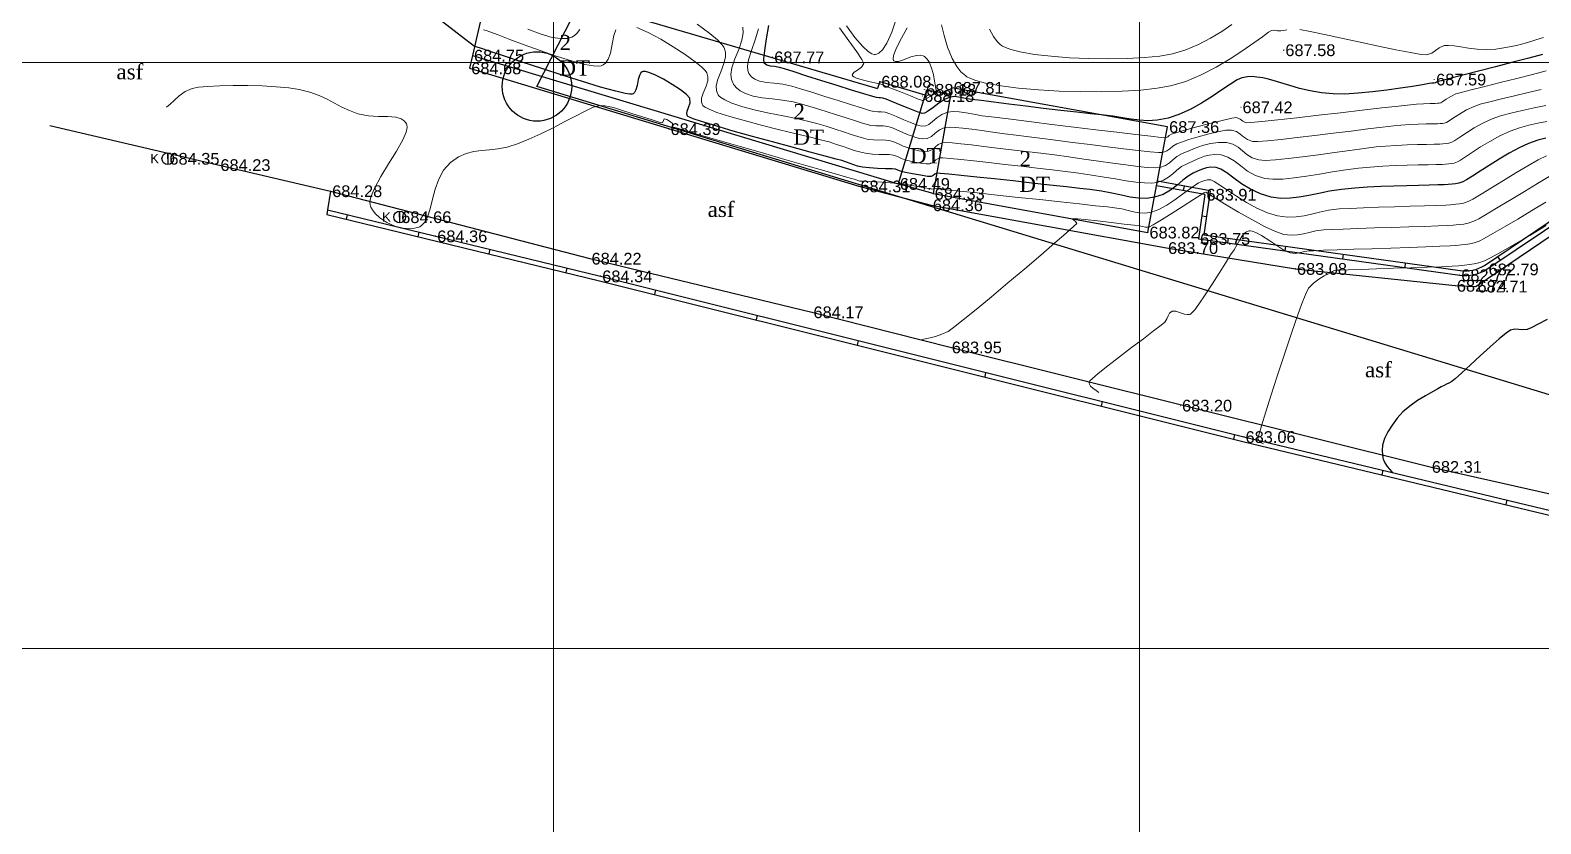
# Model space of a CAD drawing. Header units: feet. Extents: x 3381 to 1374491, y 675186 to 8751562.
# Drawn here: x 686518.7 to 686647.5, y 4376081.2 to 4376148.9 of the extents above; entities that cross this region are included whole.
import ezdxf
from ezdxf.enums import TextEntityAlignment as Align

# ---------------------------------------------------------------- set-up
doc = ezdxf.new("R2010")
doc.units = ezdxf.units.FT
doc.header["$MEASUREMENT"] = 0
doc.header["$PDMODE"] = 34
doc.header["$PDSIZE"] = 0.01
doc.layers.get('0').update_dxf_attribs({"linetype": 'CONTINUOUS'})
for name, color, linetype in [('0_Point_Height', 2, 'CONTINUOUS'), ('0_Point_Point', 7, 'CONTINUOUS'), ('Lep-Stolb', 7, 'CONTINUOUS'), ('polygon', 5, 'CONTINUOUS'), ('Yazilar', 7, 'CONTINUOUS')]:
    doc.layers.add(name, color=color, linetype=linetype)
for name, color, linetype, lineweight in [('ANA HORIZONTAL', 24, 'CONTINUOUS', 30), ('HORIZANTAL', 24, 'CONTINUOUS', 13), ('km setka', 170, 'CONTINUOUS', 15)]:
    doc.layers.add(name, color=color, linetype=linetype, lineweight=lineweight)
doc.styles.get("Standard").update_dxf_attribs({"font": 'arial.ttf', "height": 2.5})

msp = doc.modelspace()

# ---------------------------------------------------------------- linework, layer by layer
at = {"linetype": 'Continuous'}
for p, q in [((686559.842, 4376153.077, 686.974), (686590.954, 4376143.932, 167.929)), ((686557.553, 4376151.78, 686.402), (686556.38, 4376146.751, 684.746)), ((686556.38, 4376146.751, 684.746), (686592.71, 4376135.812, 684.493)), ((686591.134, 4376144.528, 1269.019), (686590.954, 4376143.932, 1269.019)), ((686591.134, 4376144.528, 688.078), (686594.993, 4376143.394, 623.701)), ((686595.117, 4376143.807, 684.493), (686592.71, 4376135.812, 684.493)), ((686597.191, 4376143.43, 688.08), (686595.117, 4376143.807, 688.13)), ((686597.294, 4376144.005, 687.807), (686595.684, 4376134.97, 684.329)), ((686615.689, 4376140.662, 687.364), (686597.294, 4376144.005, 687.807)), ((686614.011, 4376131.662, 683.822), (686615.689, 4376140.662, 687.364)), ((686642.723, 4376128.848, 682.77), (686659.136, 4376139.883, 682.842)), ((686642.946, 4376128.516, 682.77), (686659.359, 4376139.551, 682.842)), ((686595.684, 4376134.97, 684.329), (686592.71, 4376135.812, 684.493)), ((686618.876, 4376134.887, 683.908), (686614.752, 4376135.637, 684.007)), ((686619.326, 4376135.212, 683.936), (686614.823, 4376136.03, 684.007)), ((686617.099, 4376135.617), (686617.037, 4376135.221)), ((686544.277, 4376135.188, 684.227), (686544.015, 4376133.577, 684.355)), ((686595.684, 4376134.97, 684.329), (686614.011, 4376131.662, 683.822)), ((686618.876, 4376134.887, 683.908), (686618.337, 4376131.116, 683.746)), ((686619.326, 4376135.212, 683.924), (686618.79, 4376131.457, 683.763)), ((686544.015, 4376133.577, 684.355), (686543.951, 4376133.181, 640.682)), ((686545.693, 4376133.17), (686545.612, 4376132.778)), ((686618.617, 4376133.076), (686619.013, 4376133.023)), ((686551.811, 4376131.685), (686551.731, 4376131.293)), ((686618.79, 4376131.457, 683.729), (686640.672, 4376128.415, 682.77)), ((686557.861, 4376130.217), (686557.781, 4376129.825)), ((686618.337, 4376131.116, 683.746), (686640.617, 4376128.019, 682.77)), ((686620.861, 4376131.169), (686620.814, 4376130.772)), ((686625.757, 4376130.489), (686625.709, 4376130.091)), ((686630.68, 4376129.804), (686630.632, 4376129.407)), ((686635.972, 4376129.069), (686635.925, 4376128.671)), ((686643.846, 4376129.603), (686644.069, 4376129.272)), ((686564.436, 4376128.622), (686564.355, 4376128.23)), ((686571.991, 4376126.756), (686571.91, 4376126.364)), ((686640.24, 4376127.118, 682.737), (686642.001, 4376127.053, 682.709)), ((686580.669, 4376124.589), (686580.589, 4376124.197)), ((686589.294, 4376122.435), (686589.214, 4376122.043)), ((686600.172, 4376119.719), (686600.092, 4376119.327)), ((686610.107, 4376117.238), (686610.026, 4376116.846)), ((686621.405, 4376114.417), (686621.325, 4376114.025)), ((686634.068, 4376111.369), (686633.987, 4376110.977)), ((686644.639, 4376108.83), (686644.559, 4376108.438))]:
    msp.add_line(p, q, dxfattribs=at)
at = {"color": 30, "linetype": 'Continuous'}
for p, q in [((686556.38, 4376146.751, 684.746), (686556.144, 4376145.666, 684.685)), ((686556.144, 4376145.666, 684.685), (686589.345, 4376135.597, 684.313)), ((686589.345, 4376135.597, 684.313), (686595.528, 4376133.99, 684.364)), ((686642.001, 4376127.053, 682.709), (686653.228, 4376134.646, 682.82)), ((686595.528, 4376133.99, 684.364), (686615.599, 4376130.335, 683.701)), ((686615.599, 4376130.335, 683.701), (686626.596, 4376128.559, 683.075)), ((686626.596, 4376128.559, 683.075), (686640.24, 4376127.118, 682.737))]:
    msp.add_line(p, q, dxfattribs=at)
msp.add_lwpolyline([(686561.888, 4376144.109), (686604.888, 4376228.109), (686685.888, 4376197.109), (686653.888, 4376116.109)], close=True)
at = {"color": 30, "linetype": 'Continuous', "elevation": 684.227}
msp.add_lwpolyline([(686520.321, 4376140.769), (686544.277, 4376135.188), (686566.407, 4376129.432), (686585.346, 4376124.858), (686597.144, 4376121.86), (686638.102, 4376111.667), (686653.614, 4376108.174), (686654.63, 4376111.065), (686665.312, 4376106.883), (686677.747, 4376100.863), (686698.461, 4376088.06)], dxfattribs=at)
at = {"linetype": 'Continuous', "elevation": 684.355}
for points in [[(686543.951, 4376133.181), (686567.224, 4376127.534), (686622.115, 4376113.828), (686654.54, 4376106.041), (686655.408, 4376108.643), (686678.322, 4376097.546), (686695.936, 4376083.892)], [(686544.015, 4376133.577), (686567.32, 4376127.922), (686622.21, 4376114.216), (686654.277, 4376106.516), (686655.173, 4376109.201), (686678.534, 4376097.888), (686696.181, 4376084.208)]]:
    msp.add_lwpolyline(points, dxfattribs=at)
msp.add_circle((686561.888, 4376144.109), 2.961)
at = {"linetype": 'Continuous'}
for radius in [2.887, 3.287]:
    msp.add_arc((686641.142, 4376131.264, 682.77), radius, 260.80923, 303.28282, dxfattribs=at)
at = {"layer": '0_Point_Point'}
for p in [(686625.605, 4376147.216, 687.577), (686556.144, 4376145.666, 684.685), (686556.38, 4376146.751, 684.746), (686581.996, 4376146.602, 687.773), (686591.134, 4376144.528, 688.078), (686638.472, 4376144.712, 687.589), (686594.791, 4376143.307, 688.185), (686594.954, 4376143.836, 688.134), (686597.294, 4376144.005, 687.807), (686621.952, 4376142.341, 687.419), (686573.149, 4376140.482, 684.391), (686615.689, 4376140.662, 687.364), (686530.39, 4376137.954, 684.351), (686534.741, 4376137.415, 684.227), (686589.345, 4376135.597, 684.313), (686592.71, 4376135.812, 684.493), (686544.277, 4376135.188, 684.277), (686595.528, 4376133.99, 684.364), (686595.684, 4376134.97, 684.329), (686618.876, 4376134.887, 683.908), (686550.173, 4376132.973, 684.664), (686614.011, 4376131.662, 683.822), (686553.241, 4376131.338, 684.355), (686615.599, 4376130.335, 683.701), (686618.337, 4376131.116, 683.746), (686566.407, 4376129.432, 684.22), (686567.32, 4376127.922, 684.338), (686626.596, 4376128.559, 683.075), (686640.617, 4376128.019, 682.77), (686642.946, 4376128.516, 682.786), (686640.24, 4376127.118, 682.737), (686642.001, 4376127.053, 682.709), (686585.346, 4376124.858, 684.173), (686597.144, 4376121.86, 683.954), (686616.791, 4376116.898, 683.201), (686622.21, 4376114.216, 683.056), (686638.102, 4376111.667, 682.313)]:
    msp.add_point(p, dxfattribs=at)
at = {"layer": 'ANA HORIZONTAL', "color": 16, "lineweight": 30}
for points, elevation in [([(686647.969, 4376139.695), (686647.275, 4376139.529), (686646.482, 4376139.248), (686645.691, 4376138.878), (686644.841, 4376138.416), (686643.974, 4376137.903), (686643.133, 4376137.379), (686642.36, 4376136.884), (686641.7, 4376136.459), (686641.193, 4376136.145), (686640.883, 4376135.982), (686640.544, 4376135.871), (686640.268, 4376135.813), (686639.985, 4376135.78), (686639.624, 4376135.744), (686639.307, 4376135.725), (686638.757, 4376135.708), (686638.013, 4376135.691), (686637.115, 4376135.671), (686636.1, 4376135.646), (686635.009, 4376135.614), (686633.879, 4376135.572), (686632.75, 4376135.517), (686631.66, 4376135.448), (686630.535, 4376135.33), (686629.523, 4376135.167), (686628.6, 4376134.984), (686627.744, 4376134.807), (686626.933, 4376134.662), (686626.143, 4376134.573), (686625.352, 4376134.566), (686624.538, 4376134.667), (686623.62, 4376134.939), (686622.778, 4376135.342), (686622.014, 4376135.816), (686621.333, 4376136.299), (686620.74, 4376136.733), (686620.238, 4376137.055), (686619.832, 4376137.206), (686619.387, 4376137.228), (686619.017, 4376137.177), (686618.674, 4376137.066), (686618.307, 4376136.907), (686617.869, 4376136.712), (686617.451, 4376136.464), (686617.003, 4376136.103), (686616.508, 4376135.686), (686615.949, 4376135.269), (686615.308, 4376134.907), (686614.569, 4376134.655), (686613.892, 4376134.566), (686613.211, 4376134.582), (686612.506, 4376134.678), (686611.759, 4376134.825), (686610.95, 4376134.998), (686610.06, 4376135.169), (686609.069, 4376135.311), (686608.219, 4376135.407), (686607.056, 4376135.538), (686605.661, 4376135.695), (686604.117, 4376135.868), (686602.505, 4376136.047), (686600.908, 4376136.222), (686599.406, 4376136.385), (686598.082, 4376136.525), (686597.018, 4376136.633), (686596.294, 4376136.699), (686595.994, 4376136.713), (686595.823, 4376136.624), (686595.699, 4376136.505), (686595.528, 4376136.421), (686595.201, 4376136.441), (686594.607, 4376136.531), (686593.923, 4376136.652), (686593.327, 4376136.768), (686592.996, 4376136.842), (686592.812, 4376136.911), (686592.671, 4376136.983), (686592.487, 4376137.045), (686592.182, 4376137.07), (686591.628, 4376137.089), (686590.945, 4376137.113), (686590.253, 4376137.155), (686589.671, 4376137.227), (686589.251, 4376137.319), (686588.921, 4376137.419), (686588.624, 4376137.527), (686588.299, 4376137.647), (686587.886, 4376137.782), (686587.407, 4376137.915), (686586.473, 4376138.165), (686585.189, 4376138.509), (686583.657, 4376138.92), (686581.983, 4376139.374), (686580.269, 4376139.846), (686578.619, 4376140.309), (686577.138, 4376140.74), (686575.929, 4376141.113), (686575.227, 4376141.353), (686574.891, 4376141.49), (686574.769, 4376141.558), (686574.742, 4376141.584), (686574.706, 4376141.651), (686574.673, 4376141.79), (686574.702, 4376142.012), (686574.82, 4376142.324), (686574.961, 4376142.726), (686574.921, 4376143.119), (686574.651, 4376143.415), (686574.124, 4376143.825), (686573.435, 4376144.285), (686572.677, 4376144.733), (686571.944, 4376145.107), (686571.439, 4376145.31), (686571.139, 4376145.386), (686570.987, 4376145.393), (686570.928, 4376145.381), (686570.859, 4376145.352), (686570.745, 4376145.261), (686570.625, 4376145.058), (686570.529, 4376144.702), (686570.441, 4376144.2), (686570.337, 4376143.827), (686570.208, 4376143.602), (686570.085, 4376143.492), (686570.011, 4376143.452), (686569.964, 4376143.44), (686569.802, 4376143.444), (686569.404, 4376143.509), (686568.623, 4376143.695), (686567.32, 4376144.057), (686565.759, 4376144.528), (686564.047, 4376145.065), (686562.296, 4376145.63), (686560.614, 4376146.183), (686559.111, 4376146.684), (686557.898, 4376147.092), (686557.082, 4376147.368), (686556.774, 4376147.472), (686556.665, 4376147.494), (686556.56, 4376147.523), (686556.313, 4376147.707), (686555.696, 4376148.178), (686554.828, 4376148.845), (686553.829, 4376149.613)], 685), ([(686647.69, 4376146.844), (686646.529, 4376146.532), (686645.155, 4376146.171), (686643.682, 4376145.789), (686642.22, 4376145.413), (686640.883, 4376145.071), (686639.784, 4376144.791), (686639.034, 4376144.599), (686638.747, 4376144.524), (686638.651, 4376144.466), (686638.555, 4376144.412), (686638.423, 4376144.4), (686638.238, 4376144.394), (686638.002, 4376144.354), (686637.432, 4376144.255), (686636.594, 4376144.115), (686635.559, 4376143.953), (686634.395, 4376143.788), (686633.17, 4376143.639), (686631.954, 4376143.524), (686630.816, 4376143.461), (686629.823, 4376143.471), (686628.826, 4376143.571), (686627.862, 4376143.738), (686626.952, 4376143.949), (686626.112, 4376144.18), (686625.361, 4376144.408), (686624.717, 4376144.61), (686624.199, 4376144.762), (686623.824, 4376144.84), (686623.315, 4376144.907), (686622.908, 4376144.949), (686622.508, 4376144.939), (686622.02, 4376144.847), (686621.632, 4376144.667), (686621.056, 4376144.306), (686620.329, 4376143.819), (686619.49, 4376143.261), (686618.574, 4376142.686), (686617.619, 4376142.149), (686616.662, 4376141.705), (686615.741, 4376141.408), (686614.809, 4376141.24), (686614.013, 4376141.187), (686613.294, 4376141.222), (686612.596, 4376141.317), (686611.859, 4376141.445), (686611.027, 4376141.578), (686610.042, 4376141.689), (686609.125, 4376141.776), (686607.942, 4376141.905), (686606.573, 4376142.064), (686605.1, 4376142.24), (686603.603, 4376142.424), (686602.163, 4376142.604), (686600.86, 4376142.768), (686599.775, 4376142.905), (686598.989, 4376143.004), (686598.582, 4376143.054), (686598.173, 4376143.128), (686597.849, 4376143.209), (686597.534, 4376143.251), (686597.152, 4376143.208), (686596.718, 4376143.016), (686596.187, 4376142.676), (686595.652, 4376142.293), (686595.208, 4376141.974), (686594.949, 4376141.826), (686594.76, 4376141.815), (686594.6, 4376141.854), (686594.405, 4376141.917), (686594.115, 4376142.025), (686593.569, 4376142.247), (686592.893, 4376142.525), (686592.219, 4376142.802), (686591.674, 4376143.02), (686591.388, 4376143.123), (686591.201, 4376143.145), (686591.048, 4376143.141), (686590.859, 4376143.157), (686590.533, 4376143.251), (686589.787, 4376143.48), (686588.737, 4376143.806), (686587.499, 4376144.193), (686586.19, 4376144.603), (686584.927, 4376144.999), (686583.826, 4376145.344), (686583.003, 4376145.602), (686582.576, 4376145.734), (686582.167, 4376145.812), (686581.809, 4376145.843), (686581.51, 4376145.914), (686581.282, 4376146.108), (686581.257, 4376146.456), (686581.333, 4376147.176), (686581.479, 4376148.166), (686581.666, 4376149.321)], 687.5), ([(686648.072, 4376124.243), (686647.303, 4376123.825), (686646.722, 4376123.525), (686646.384, 4376123.382), (686645.984, 4376123.336), (686645.65, 4376123.375), (686645.325, 4376123.401), (686644.95, 4376123.32), (686644.59, 4376123.077), (686643.984, 4376122.575), (686643.217, 4376121.899), (686642.375, 4376121.135), (686641.541, 4376120.371), (686640.802, 4376119.691), (686640.241, 4376119.183), (686639.943, 4376118.933), (686639.701, 4376118.79), (686639.499, 4376118.701), (686639.294, 4376118.614), (686639.045, 4376118.482), (686638.765, 4376118.327), (686638.294, 4376118.071), (686637.695, 4376117.729), (686637.031, 4376117.317), (686636.365, 4376116.849), (686635.76, 4376116.343), (686635.278, 4376115.813), (686634.843, 4376115.21), (686634.48, 4376114.641), (686634.207, 4376114.085), (686634.042, 4376113.525), (686633.998, 4376113.059), (686634.023, 4376112.693), (686634.069, 4376112.439), (686634.102, 4376112.309), (686634.134, 4376112.209), (686634.229, 4376112.004), (686634.44, 4376111.687), (686634.83, 4376111.248), (686634.925, 4376111.163)], 682.5)]:
    msp.add_lwpolyline(points, dxfattribs=dict(at, elevation=elevation))
at = {"layer": 'HORIZANTAL', "color": 16, "linetype": 'Continuous', "lineweight": 20}
for points, elevation in [([(686592.517, 4376149.771), (686592.161, 4376148.737), (686591.75, 4376147.81), (686591.378, 4376147.24), (686591.07, 4376146.96), (686590.85, 4376146.86), (686590.736, 4376146.84), (686590.652, 4376146.841), (686590.468, 4376146.891), (686590.156, 4376147.079), (686589.683, 4376147.512), (686589.021, 4376148.294), (686588.308, 4376149.274)], 688.5), ([(686568.616, 4376148.953), (686568.44, 4376148.452), (686568.299, 4376147.712), (686568.151, 4376146.957), (686567.961, 4376146.424), (686567.743, 4376146.107), (686567.549, 4376145.95), (686567.435, 4376145.89), (686567.355, 4376145.863), (686567.145, 4376145.836), (686566.72, 4376145.859), (686565.975, 4376145.992), (686564.826, 4376146.291), (686563.52, 4376146.696), (686562.15, 4376147.164), (686560.807, 4376147.65), (686559.584, 4376148.11), (686558.572, 4376148.5), (686557.864, 4376148.775), (686557.551, 4376148.892), (686557.318, 4376148.937)], 685.5), ([(686565.543, 4376148.959), (686565.25, 4376148.588), (686565.002, 4376148.401), (686564.86, 4376148.328), (686564.725, 4376148.277), (686564.428, 4376148.21), (686563.925, 4376148.192), (686563.172, 4376148.297), (686562.153, 4376148.585), (686561.118, 4376148.985)], 686), ([(686648.055, 4376141.108), (686647.298, 4376140.97), (686646.521, 4376140.805), (686645.731, 4376140.59), (686644.935, 4376140.303), (686644.038, 4376139.888), (686643.184, 4376139.423), (686642.398, 4376138.946), (686641.704, 4376138.494), (686641.127, 4376138.105), (686640.69, 4376137.818), (686640.418, 4376137.668), (686640.144, 4376137.578), (686639.921, 4376137.532), (686639.693, 4376137.505), (686639.402, 4376137.476), (686639.112, 4376137.46), (686638.606, 4376137.446), (686637.919, 4376137.433), (686637.085, 4376137.416), (686636.139, 4376137.391), (686635.116, 4376137.355), (686634.05, 4376137.305), (686632.976, 4376137.237), (686631.977, 4376137.137), (686630.899, 4376136.989), (686629.777, 4376136.813), (686628.644, 4376136.627), (686627.534, 4376136.453), (686626.481, 4376136.309), (686625.519, 4376136.214), (686624.682, 4376136.189), (686624.003, 4376136.253), (686623.198, 4376136.511), (686622.521, 4376136.895), (686621.93, 4376137.332), (686621.385, 4376137.754), (686620.845, 4376138.089), (686620.27, 4376138.267), (686619.72, 4376138.302), (686619.254, 4376138.26), (686618.831, 4376138.154), (686618.41, 4376137.993), (686617.949, 4376137.787), (686617.408, 4376137.548), (686616.888, 4376137.271), (686616.482, 4376136.964), (686616.13, 4376136.652), (686615.773, 4376136.358), (686615.351, 4376136.108), (686614.806, 4376135.926), (686614.321, 4376135.871), (686613.713, 4376135.886), (686612.991, 4376135.956), (686612.169, 4376136.071), (686611.258, 4376136.216), (686610.271, 4376136.38), (686609.22, 4376136.551), (686608.116, 4376136.715), (686606.972, 4376136.86), (686605.835, 4376136.99), (686604.555, 4376137.14), (686603.19, 4376137.299), (686601.798, 4376137.462), (686600.441, 4376137.618), (686599.175, 4376137.759), (686598.062, 4376137.878), (686597.16, 4376137.965), (686596.528, 4376138.013), (686596.226, 4376138.012), (686595.927, 4376137.857), (686595.71, 4376137.649), (686595.413, 4376137.502), (686595.085, 4376137.496), (686594.625, 4376137.556), (686594.116, 4376137.653), (686593.64, 4376137.763), (686593.277, 4376137.857), (686592.99, 4376137.959), (686592.773, 4376138.068), (686592.556, 4376138.171), (686592.267, 4376138.261), (686591.941, 4376138.299), (686591.531, 4376138.305), (686591.047, 4376138.308), (686590.503, 4376138.334), (686589.909, 4376138.413), (686589.42, 4376138.521), (686588.959, 4376138.654), (686588.497, 4376138.809), (686588.006, 4376138.983), (686587.458, 4376139.172), (686586.824, 4376139.373), (686586.202, 4376139.539), (686585.226, 4376139.779), (686583.99, 4376140.078), (686582.59, 4376140.419), (686581.119, 4376140.788), (686579.674, 4376141.168), (686578.35, 4376141.544), (686577.241, 4376141.9), (686576.573, 4376142.16), (686576.231, 4376142.335), (686576.091, 4376142.44), (686576.05, 4376142.489), (686575.995, 4376142.586), (686575.934, 4376142.786), (686575.94, 4376143.103), (686576.072, 4376143.549), (686576.313, 4376144.128), (686576.455, 4376144.597), (686576.474, 4376144.944), (686576.424, 4376145.172), (686576.376, 4376145.284), (686576.337, 4376145.35), (686576.215, 4376145.503), (686575.933, 4376145.78), (686575.398, 4376146.219), (686574.531, 4376146.844), (686573.52, 4376147.501), (686572.444, 4376148.137), (686571.385, 4376148.699), (686570.421, 4376149.133)], 685.5), ([(686647.97, 4376142.498), (686646.964, 4376142.279), (686645.944, 4376142.06), (686644.968, 4376141.835), (686644.096, 4376141.603), (686643.388, 4376141.358), (686642.595, 4376140.985), (686641.85, 4376140.568), (686641.185, 4376140.15), (686640.627, 4376139.778), (686640.206, 4376139.498), (686639.952, 4376139.354), (686639.685, 4376139.271), (686639.462, 4376139.236), (686639.179, 4376139.208), (686638.913, 4376139.194), (686638.437, 4376139.183), (686637.791, 4376139.17), (686637.015, 4376139.152), (686636.146, 4376139.125), (686635.225, 4376139.084), (686634.291, 4376139.026), (686633.497, 4376138.947), (686632.46, 4376138.817), (686631.246, 4376138.652), (686629.922, 4376138.466), (686628.558, 4376138.278), (686627.219, 4376138.101), (686625.973, 4376137.953), (686624.888, 4376137.85), (686624.03, 4376137.806), (686623.469, 4376137.839), (686622.901, 4376138.027), (686622.459, 4376138.303), (686622.082, 4376138.619), (686621.707, 4376138.928), (686621.27, 4376139.18), (686620.709, 4376139.329), (686620.046, 4376139.341), (686619.362, 4376139.241), (686618.684, 4376139.06), (686618.038, 4376138.835), (686617.45, 4376138.598), (686616.947, 4376138.383), (686616.489, 4376138.131), (686616.149, 4376137.858), (686615.848, 4376137.592), (686615.506, 4376137.361), (686615.043, 4376137.196), (686614.636, 4376137.169), (686613.991, 4376137.203), (686613.147, 4376137.288), (686612.143, 4376137.413), (686611.015, 4376137.567), (686609.803, 4376137.74), (686608.544, 4376137.921), (686607.278, 4376138.1), (686606.042, 4376138.266), (686604.874, 4376138.408), (686603.62, 4376138.555), (686602.37, 4376138.708), (686601.157, 4376138.859), (686600.012, 4376139.001), (686598.968, 4376139.127), (686598.058, 4376139.228), (686597.315, 4376139.298), (686596.77, 4376139.328), (686596.457, 4376139.311), (686596.118, 4376139.159), (686595.876, 4376138.941), (686595.635, 4376138.726), (686595.297, 4376138.583), (686594.887, 4376138.554), (686594.478, 4376138.613), (686594.044, 4376138.729), (686593.559, 4376138.872), (686593.129, 4376139.025), (686592.805, 4376139.187), (686592.48, 4376139.342), (686592.047, 4376139.476), (686591.661, 4376139.535), (686591.315, 4376139.543), (686590.972, 4376139.535), (686590.594, 4376139.543), (686590.146, 4376139.599), (686589.746, 4376139.692), (686589.257, 4376139.834), (686588.689, 4376140.016), (686588.047, 4376140.228), (686587.34, 4376140.463), (686586.576, 4376140.711), (686585.762, 4376140.963), (686584.984, 4376141.163), (686584.002, 4376141.373), (686582.885, 4376141.598), (686581.706, 4376141.839), (686580.534, 4376142.099), (686579.443, 4376142.382), (686578.502, 4376142.69), (686577.906, 4376142.957), (686577.574, 4376143.169), (686577.416, 4376143.318), (686577.358, 4376143.394), (686577.29, 4376143.51), (686577.203, 4376143.751), (686577.179, 4376144.129), (686577.292, 4376144.658), (686577.564, 4376145.348), (686577.842, 4376146.055), (686577.971, 4376146.621), (686577.963, 4376147.039), (686577.891, 4376147.314), (686577.831, 4376147.449), (686577.781, 4376147.535), (686577.629, 4376147.731), (686577.283, 4376148.082), (686576.628, 4376148.637), (686575.559, 4376149.431)], 686), ([(686647.56, 4376143.854), (686646.45, 4376143.587), (686645.297, 4376143.316), (686644.181, 4376143.052), (686643.18, 4376142.807), (686642.374, 4376142.59), (686641.841, 4376142.414), (686641.192, 4376142.102), (686640.597, 4376141.755), (686640.091, 4376141.427), (686639.71, 4376141.171), (686639.486, 4376141.04), (686639.303, 4376140.983), (686639.15, 4376140.959), (686638.956, 4376140.94), (686638.729, 4376140.929), (686638.312, 4376140.92), (686637.749, 4376140.908), (686637.082, 4376140.89), (686636.353, 4376140.861), (686635.607, 4376140.815), (686634.996, 4376140.755), (686634.029, 4376140.641), (686632.788, 4376140.488), (686631.356, 4376140.308), (686629.816, 4376140.115), (686628.25, 4376139.922), (686626.741, 4376139.743), (686625.373, 4376139.59), (686624.227, 4376139.478), (686623.386, 4376139.418), (686622.934, 4376139.426), (686622.504, 4376139.579), (686622.18, 4376139.806), (686621.893, 4376140.053), (686621.572, 4376140.266), (686621.147, 4376140.39), (686620.656, 4376140.371), (686619.958, 4376140.246), (686619.142, 4376140.05), (686618.298, 4376139.815), (686617.515, 4376139.576), (686616.881, 4376139.366), (686616.485, 4376139.219), (686616.137, 4376139.016), (686615.885, 4376138.8), (686615.632, 4376138.605), (686615.279, 4376138.467), (686614.918, 4376138.466), (686614.197, 4376138.525), (686613.184, 4376138.633), (686611.947, 4376138.78), (686610.556, 4376138.955), (686609.077, 4376139.145), (686607.581, 4376139.341), (686606.134, 4376139.532), (686604.805, 4376139.705), (686603.664, 4376139.85), (686602.777, 4376139.957), (686601.769, 4376140.08), (686600.788, 4376140.212), (686599.855, 4376140.342), (686598.993, 4376140.461), (686598.222, 4376140.558), (686597.567, 4376140.622), (686597.048, 4376140.643), (686596.689, 4376140.61), (686596.224, 4376140.407), (686595.869, 4376140.116), (686595.547, 4376139.835), (686595.181, 4376139.664), (686594.82, 4376139.629), (686594.52, 4376139.673), (686594.216, 4376139.768), (686593.841, 4376139.887), (686593.469, 4376140.019), (686593.061, 4376140.199), (686592.637, 4376140.394), (686592.219, 4376140.57), (686591.827, 4376140.692), (686591.429, 4376140.749), (686591.109, 4376140.747), (686590.787, 4376140.741), (686590.384, 4376140.785), (686590.063, 4376140.863), (686589.587, 4376141.003), (686588.977, 4376141.195), (686588.256, 4376141.428), (686587.445, 4376141.691), (686586.568, 4376141.973), (686585.645, 4376142.264), (686584.7, 4376142.553), (686583.755, 4376142.785), (686582.83, 4376142.934), (686581.943, 4376143.041), (686581.11, 4376143.145), (686580.348, 4376143.283), (686579.676, 4376143.496), (686579.213, 4376143.745), (686578.916, 4376143.992), (686578.744, 4376144.189), (686578.666, 4376144.299), (686578.588, 4376144.429), (686578.481, 4376144.698), (686578.425, 4376145.118), (686578.507, 4376145.704), (686578.771, 4376146.469), (686579.102, 4376147.256), (686579.379, 4376148.052), (686579.481, 4376148.686), (686579.446, 4376149.155)], 686.5), ([(686648.004, 4376145.444), (686646.828, 4376145.136), (686645.483, 4376144.797), (686644.085, 4376144.449), (686642.751, 4376144.119), (686641.597, 4376143.829), (686640.739, 4376143.605), (686640.294, 4376143.469), (686639.857, 4376143.254), (686639.472, 4376143.019), (686639.179, 4376142.824), (686639.02, 4376142.726), (686638.88, 4376142.689), (686638.734, 4376142.672), (686638.516, 4376142.664), (686638.087, 4376142.656), (686637.528, 4376142.638), (686636.922, 4376142.605), (686636.412, 4376142.553), (686635.395, 4376142.438), (686633.986, 4376142.276), (686632.301, 4376142.081), (686630.453, 4376141.867), (686628.559, 4376141.65), (686626.732, 4376141.442), (686625.088, 4376141.261), (686623.741, 4376141.118), (686622.807, 4376141.031), (686622.4, 4376141.012), (686622.102, 4376141.149), (686621.879, 4376141.333), (686621.585, 4376141.452), (686621.17, 4376141.395), (686620.358, 4376141.213), (686619.313, 4376140.954), (686618.195, 4376140.662), (686617.166, 4376140.384), (686616.389, 4376140.166), (686616.024, 4376140.054), (686615.84, 4376139.938), (686615.703, 4376139.821), (686615.516, 4376139.737), (686615.153, 4376139.762), (686614.269, 4376139.856), (686612.972, 4376140.006), (686611.37, 4376140.197), (686609.571, 4376140.415), (686607.683, 4376140.647), (686605.813, 4376140.877), (686604.07, 4376141.092), (686602.561, 4376141.278), (686601.395, 4376141.421), (686600.679, 4376141.506), (686599.884, 4376141.615), (686599.162, 4376141.74), (686598.51, 4376141.856), (686597.922, 4376141.938), (686597.394, 4376141.964), (686596.92, 4376141.909), (686596.421, 4376141.716), (686595.992, 4376141.433), (686595.628, 4376141.129), (686595.321, 4376140.876), (686595.065, 4376140.745), (686594.738, 4376140.726), (686594.461, 4376140.793), (686594.123, 4376140.902), (686593.746, 4376141.041), (686593.184, 4376141.277), (686592.559, 4376141.545), (686591.993, 4376141.777), (686591.608, 4376141.907), (686591.259, 4376141.949), (686590.974, 4376141.941), (686590.622, 4376141.971), (686590.265, 4376142.067), (686589.578, 4376142.276), (686588.651, 4376142.565), (686587.577, 4376142.905), (686586.447, 4376143.263), (686585.353, 4376143.61), (686584.386, 4376143.914), (686583.638, 4376144.144), (686582.853, 4376144.316), (686582.126, 4376144.396), (686581.466, 4376144.452), (686580.881, 4376144.559), (686580.474, 4376144.727), (686580.206, 4376144.925), (686580.047, 4376145.101), (686579.974, 4376145.203), (686579.926, 4376145.288), (686579.866, 4376145.482), (686579.851, 4376145.828), (686579.948, 4376146.378), (686580.194, 4376147.181), (686580.505, 4376148.076), (686580.797, 4376149.022)], 687), ([(686593.486, 4376149.123), (686592.993, 4376148.235), (686592.574, 4376147.392), (686592.35, 4376146.832), (686592.277, 4376146.52), (686592.283, 4376146.378), (686592.305, 4376146.33), (686592.351, 4376146.282), (686592.474, 4376146.231), (686592.725, 4376146.248), (686593.154, 4376146.386), (686593.775, 4376146.624), (686594.281, 4376146.76), (686594.635, 4376146.773), (686594.848, 4376146.72), (686594.945, 4376146.67), (686595.021, 4376146.616), (686595.161, 4376146.478), (686595.342, 4376146.207), (686595.535, 4376145.76), (686595.708, 4376145.143), (686595.819, 4376144.558), (686595.883, 4376144.11), (686595.913, 4376143.906), (686595.987, 4376143.769), (686596.016, 4376143.649), (686595.825, 4376143.502), (686595.426, 4376143.252), (686595.026, 4376143.015), (686594.834, 4376142.907), (686594.76, 4376142.914), (686594.686, 4376142.932), (686594.416, 4376143.039), (686593.763, 4376143.3), (686592.919, 4376143.638), (686592.077, 4376143.975), (686591.429, 4376144.234), (686591.168, 4376144.339), (686591.097, 4376144.343), (686590.863, 4376144.388), (686590.308, 4376144.505), (686589.639, 4376144.671), (686589.163, 4376144.824), (686588.911, 4376144.942), (686588.816, 4376145.02), (686588.797, 4376145.059), (686588.793, 4376145.105), (686588.828, 4376145.195), (686588.964, 4376145.326), (686589.239, 4376145.503), (686589.59, 4376145.752), (686589.766, 4376146.065), (686589.609, 4376146.402), (686589.166, 4376147.077), (686588.503, 4376148.005), (686587.69, 4376149.104)], 688), ([(686625.882, 4376148.952), (686625.608, 4376148.883), (686625.349, 4376148.843), (686625.066, 4376148.861), (686624.839, 4376148.899), (686624.569, 4376148.879), (686624.317, 4376148.727), (686623.8, 4376148.356), (686623.058, 4376147.82), (686622.126, 4376147.173), (686621.042, 4376146.468), (686619.843, 4376145.759), (686618.568, 4376145.101), (686617.251, 4376144.546), (686615.932, 4376144.149), (686614.801, 4376143.95), (686613.41, 4376143.803), (686611.82, 4376143.708), (686610.091, 4376143.663), (686608.282, 4376143.667), (686606.455, 4376143.721), (686604.669, 4376143.822), (686602.986, 4376143.969), (686601.464, 4376144.163), (686600.164, 4376144.401), (686599.325, 4376144.624), (686598.832, 4376144.809), (686598.577, 4376144.94), (686598.472, 4376145.009), (686598.33, 4376145.118), (686598.064, 4376145.369), (686597.708, 4376145.812), (686597.308, 4376146.501), (686596.913, 4376147.459), (686596.621, 4376148.443), (686596.415, 4376149.369)], 688), ([(686621.171, 4376149.388), (686620.313, 4376148.809), (686619.362, 4376148.229), (686618.336, 4376147.688), (686617.251, 4376147.228), (686616.124, 4376146.89), (686615.047, 4376146.703), (686613.731, 4376146.571), (686612.237, 4376146.492), (686610.63, 4376146.465), (686608.972, 4376146.489), (686607.328, 4376146.561), (686605.76, 4376146.682), (686604.333, 4376146.848), (686603.109, 4376147.059), (686602.319, 4376147.259), (686601.858, 4376147.426), (686601.621, 4376147.546), (686601.525, 4376147.609), (686601.391, 4376147.713), (686601.146, 4376147.95), (686600.834, 4376148.367), (686600.507, 4376149.006)], 688.5), ([(686647.771, 4376148.294), (686647.114, 4376148.076), (686646.323, 4376147.838), (686645.454, 4376147.609), (686644.561, 4376147.419), (686643.701, 4376147.296), (686642.888, 4376147.262), (686642.109, 4376147.3), (686641.381, 4376147.382), (686640.72, 4376147.48), (686640.141, 4376147.566), (686639.661, 4376147.612), (686639.295, 4376147.591), (686638.861, 4376147.418), (686638.544, 4376147.178), (686638.227, 4376146.946), (686637.797, 4376146.801), (686637.326, 4376146.838), (686636.41, 4376146.993), (686635.161, 4376147.237), (686633.692, 4376147.541), (686632.116, 4376147.877), (686630.544, 4376148.217), (686629.09, 4376148.531), (686627.866, 4376148.791), (686626.985, 4376148.97)], 688), ([(686648.03, 4376138.192), (686647.327, 4376137.852), (686646.426, 4376137.348), (686645.406, 4376136.741), (686644.349, 4376136.093), (686643.333, 4376135.464), (686642.441, 4376134.914), (686641.753, 4376134.504), (686641.349, 4376134.296), (686640.945, 4376134.163), (686640.615, 4376134.095), (686640.277, 4376134.055), (686639.847, 4376134.012), (686639.421, 4376133.986), (686638.647, 4376133.957), (686637.606, 4376133.925), (686636.38, 4376133.89), (686635.052, 4376133.852), (686633.702, 4376133.81), (686632.413, 4376133.764), (686631.267, 4376133.713), (686630.345, 4376133.659), (686629.429, 4376133.55), (686628.659, 4376133.393), (686627.979, 4376133.223), (686627.335, 4376133.073), (686626.672, 4376132.976), (686625.936, 4376132.968), (686625.072, 4376133.08), (686624.213, 4376133.333), (686623.318, 4376133.733), (686622.425, 4376134.224), (686621.575, 4376134.753), (686620.807, 4376135.264), (686620.161, 4376135.702), (686619.677, 4376136.014), (686619.394, 4376136.144), (686619.1, 4376136.153), (686618.859, 4376136.102), (686618.62, 4376136.006), (686618.33, 4376135.876), (686618.037, 4376135.694), (686617.571, 4376135.351), (686616.981, 4376134.908), (686616.313, 4376134.428), (686615.617, 4376133.973), (686614.941, 4376133.605), (686614.332, 4376133.385), (686613.743, 4376133.301), (686613.245, 4376133.318), (686612.788, 4376133.405), (686612.323, 4376133.529), (686611.799, 4376133.659), (686611.167, 4376133.762), (686610.568, 4376133.828), (686609.539, 4376133.94), (686608.17, 4376134.088), (686606.553, 4376134.263), (686604.781, 4376134.453), (686602.946, 4376134.65), (686601.14, 4376134.844), (686599.455, 4376135.024), (686597.982, 4376135.181), (686596.815, 4376135.305), (686596.044, 4376135.386), (686595.763, 4376135.414), (686595.703, 4376135.377), (686595.644, 4376135.34), (686595.51, 4376135.364), (686595.165, 4376135.43), (686594.661, 4376135.525), (686594.05, 4376135.632), (686593.383, 4376135.738), (686592.714, 4376135.826), (686592.032, 4376135.892), (686591.331, 4376135.94), (686590.666, 4376135.975), (686590.091, 4376136.001), (686589.662, 4376136.021), (686589.434, 4376136.041), (686589.258, 4376136.084), (686589.121, 4376136.133), (686588.948, 4376136.192), (686588.598, 4376136.293), (686587.726, 4376136.543), (686586.438, 4376136.911), (686584.839, 4376137.37), (686583.033, 4376137.888), (686581.126, 4376138.436), (686579.222, 4376138.984), (686577.427, 4376139.502), (686575.846, 4376139.96), (686574.583, 4376140.329), (686573.873, 4376140.54), (686573.551, 4376140.639), (686573.449, 4376140.673), (686573.434, 4376140.68), (686573.425, 4376140.701), (686573.429, 4376140.753), (686573.459, 4376140.843), (686573.466, 4376140.954), (686573.288, 4376141.101), (686572.977, 4376141.286), (686572.751, 4376141.359), (686572.672, 4376141.193), (686572.587, 4376141.014), (686572.322, 4376141.071), (686571.714, 4376141.254), (686570.89, 4376141.517), (686569.979, 4376141.811), (686569.108, 4376142.089), (686568.406, 4376142.304), (686568, 4376142.407), (686567.676, 4376142.454), (686567.417, 4376142.475), (686567.16, 4376142.462), (686566.844, 4376142.404), (686566.52, 4376142.272), (686565.949, 4376141.987), (686565.183, 4376141.586), (686564.272, 4376141.109), (686563.27, 4376140.594), (686562.227, 4376140.08), (686561.195, 4376139.605), (686560.227, 4376139.208), (686559.353, 4376138.938), (686558.56, 4376138.788), (686557.83, 4376138.708), (686557.145, 4376138.649), (686556.489, 4376138.561), (686555.843, 4376138.396), (686555.192, 4376138.103), (686554.516, 4376137.634), (686553.925, 4376136.978), (686553.503, 4376136.195), (686553.203, 4376135.343), (686552.975, 4376134.482), (686552.769, 4376133.67), (686552.538, 4376132.964), (686552.301, 4376132.515), (686552.077, 4376132.266), (686551.899, 4376132.148), (686551.801, 4376132.105), (686551.683, 4376132.067), (686551.434, 4376132.01), (686551.037, 4376131.975), (686550.479, 4376132.016), (686549.768, 4376132.194), (686549.086, 4376132.492), (686548.479, 4376132.891), (686548.078, 4376133.27), (686547.843, 4376133.581), (686547.722, 4376133.8), (686547.674, 4376133.912), (686547.644, 4376134.017), (686547.633, 4376134.261), (686547.726, 4376134.705), (686548.017, 4376135.413), (686548.569, 4376136.428), (686549.229, 4376137.511), (686549.889, 4376138.582), (686550.437, 4376139.561), (686550.722, 4376140.222), (686550.81, 4376140.62), (686550.795, 4376140.829), (686550.763, 4376140.915), (686550.704, 4376141.015), (686550.563, 4376141.181), (686550.295, 4376141.358), (686549.844, 4376141.488), (686549.156, 4376141.54), (686548.363, 4376141.55), (686547.502, 4376141.604), (686546.61, 4376141.787), (686545.889, 4376142.051), (686545.237, 4376142.355), (686544.615, 4376142.682), (686543.98, 4376143.013), (686543.294, 4376143.329), (686542.515, 4376143.613), (686541.604, 4376143.846), (686540.718, 4376143.984), (686539.645, 4376144.086), (686538.453, 4376144.155), (686537.206, 4376144.19), (686535.971, 4376144.195), (686534.815, 4376144.17), (686533.803, 4376144.118), (686533.002, 4376144.038), (686532.477, 4376143.933), (686531.875, 4376143.666), (686531.371, 4376143.32), (686530.948, 4376142.947), (686530.588, 4376142.6), (686530.277, 4376142.33)], 684.5), ([(686648.246, 4376136.417), (686647.247, 4376135.825), (686646.136, 4376135.155), (686644.996, 4376134.462), (686643.911, 4376133.805), (686642.964, 4376133.239), (686642.237, 4376132.822), (686641.815, 4376132.61), (686641.345, 4376132.456), (686640.962, 4376132.376), (686640.569, 4376132.33), (686640.069, 4376132.28), (686639.611, 4376132.25), (686638.767, 4376132.214), (686637.628, 4376132.174), (686636.284, 4376132.13), (686634.828, 4376132.084), (686633.348, 4376132.037), (686631.938, 4376131.991), (686630.688, 4376131.946), (686629.688, 4376131.906), (686629.029, 4376131.869), (686628.346, 4376131.783), (686627.783, 4376131.66), (686627.284, 4376131.535), (686626.792, 4376131.442), (686626.252, 4376131.417), (686625.607, 4376131.494), (686624.911, 4376131.728), (686623.968, 4376132.172), (686622.883, 4376132.751), (686621.758, 4376133.391), (686620.699, 4376134.019), (686619.809, 4376134.559), (686619.194, 4376134.939), (686618.956, 4376135.083), (686618.873, 4376135.069), (686618.791, 4376135.041), (686618.538, 4376134.878), (686617.904, 4376134.468), (686617.036, 4376133.907), (686616.076, 4376133.294), (686615.169, 4376132.725), (686614.461, 4376132.3), (686614.095, 4376132.115), (686613.81, 4376132.097), (686613.568, 4376132.152), (686613.264, 4376132.214), (686612.835, 4376132.265), (686611.983, 4376132.369), (686610.885, 4376132.499), (686609.718, 4376132.634), (686608.659, 4376132.749), (686608.01, 4376132.811), (686607.697, 4376132.831), (686607.593, 4376132.83), (686607.576, 4376132.824), (686607.573, 4376132.805), (686607.598, 4376132.764), (686607.688, 4376132.693), (686607.841, 4376132.583), (686607.941, 4376132.427), (686607.703, 4376132.187), (686607.055, 4376131.605), (686606.081, 4376130.757), (686604.869, 4376129.715), (686603.505, 4376128.554), (686602.075, 4376127.348), (686600.665, 4376126.17), (686599.363, 4376125.094), (686598.254, 4376124.195), (686597.425, 4376123.546), (686596.962, 4376123.221), (686596.419, 4376122.966), (686595.903, 4376122.792), (686595.429, 4376122.672), (686595.012, 4376122.58), (686594.666, 4376122.49)], 684), ([(686647.981, 4376134.244), (686646.78, 4376133.522), (686645.573, 4376132.799), (686644.439, 4376132.126), (686643.459, 4376131.555), (686642.713, 4376131.137), (686642.281, 4376130.924), (686641.841, 4376130.775), (686641.479, 4376130.687), (686641.138, 4376130.634), (686640.761, 4376130.596), (686640.292, 4376130.548), (686639.814, 4376130.516), (686638.927, 4376130.475), (686637.724, 4376130.428), (686636.295, 4376130.376), (686634.733, 4376130.323), (686633.131, 4376130.269), (686631.578, 4376130.218), (686630.169, 4376130.171), (686628.993, 4376130.131), (686628.145, 4376130.1), (686627.714, 4376130.08), (686627.265, 4376130.013), (686626.912, 4376129.926), (686626.566, 4376129.873), (686626.141, 4376129.908), (686625.703, 4376130.101), (686625.099, 4376130.483), (686624.411, 4376130.948), (686623.721, 4376131.391), (686623.221, 4376131.658), (686622.904, 4376131.773), (686622.731, 4376131.795), (686622.657, 4376131.788), (686622.577, 4376131.768), (686622.434, 4376131.713), (686622.254, 4376131.593), (686622.061, 4376131.373), (686621.856, 4376131.023), (686621.642, 4376130.615), (686621.365, 4376130.179), (686621.071, 4376129.742), (686620.629, 4376129.045), (686620.09, 4376128.184), (686619.501, 4376127.252), (686618.913, 4376126.343), (686618.374, 4376125.552), (686618.011, 4376125.067), (686617.795, 4376124.821), (686617.684, 4376124.724), (686617.639, 4376124.699), (686617.557, 4376124.669), (686617.389, 4376124.645), (686617.135, 4376124.676), (686616.799, 4376124.79), (686616.408, 4376124.935), (686616.078, 4376124.934), (686615.865, 4376124.768), (686615.746, 4376124.542), (686615.637, 4376124.28), (686615.452, 4376124.007), (686615.144, 4376123.748), (686614.505, 4376123.255), (686613.634, 4376122.595), (686612.628, 4376121.834), (686611.585, 4376121.041), (686610.602, 4376120.281), (686609.777, 4376119.621), (686609.296, 4376119.21), (686609.072, 4376118.992), (686609, 4376118.898), (686608.989, 4376118.869), (686608.991, 4376118.815), (686609.021, 4376118.71), (686609.122, 4376118.558), (686609.324, 4376118.37), (686609.606, 4376118.163), (686609.816, 4376117.996)], 683.5), ([(686647.996, 4376132.237), (686646.595, 4376131.406), (686645.27, 4376130.629), (686644.12, 4376129.967), (686643.246, 4376129.483), (686642.746, 4376129.238), (686642.253, 4376129.071), (686641.846, 4376128.972), (686641.464, 4376128.913), (686641.041, 4376128.87), (686640.514, 4376128.816), (686639.984, 4376128.779), (686639.06, 4376128.737), (686637.849, 4376128.691), (686636.453, 4376128.643), (686634.977, 4376128.596), (686633.526, 4376128.551), (686632.202, 4376128.509), (686631.112, 4376128.474), (686630.357, 4376128.445), (686630.044, 4376128.426), (686629.887, 4376128.38), (686629.767, 4376128.323), (686629.623, 4376128.24), (686629.414, 4376128.137), (686629.048, 4376127.95), (686628.597, 4376127.68), (686628.133, 4376127.329), (686627.728, 4376126.897), (686627.494, 4376126.424), (686627.133, 4376125.505), (686626.677, 4376124.242), (686626.156, 4376122.736), (686625.604, 4376121.091), (686625.052, 4376119.408), (686624.532, 4376117.791), (686624.076, 4376116.342), (686623.715, 4376115.163), (686623.516, 4376114.482), (686623.431, 4376114.16), (686623.408, 4376114.048), (686623.408, 4376114.024), (686623.423, 4376113.982), (686623.469, 4376113.906), (686623.567, 4376113.812), (686623.719, 4376113.714), (686623.873, 4376113.618)], 683)]:
    msp.add_lwpolyline(points, dxfattribs=dict(at, elevation=elevation))
at = {"layer": 'km setka', "flags": 128}
for points in [[(686563.306, 4376427.956), (686563.306, 4375972.172)], [(686613.306, 4376427.956), (686613.306, 4375972.172)], [(686413.5, 4376146.167), (686890.66, 4376146.167)], [(686413.5, 4376096.167), (686890.66, 4376096.167)]]:
    msp.add_lwpolyline(points, dxfattribs=at)
at = {"layer": 'polygon', "color": 6}
for p, q in [((686530.39, 4376137.954, 684.351), (686530.39, 4376138.454, 684.351)), ((686530.39, 4376138.454, 684.351), (686530.39, 4376137.454, 684.351)), ((686550.173, 4376132.973, 684.664), (686550.173, 4376133.473, 684.664)), ((686550.173, 4376133.473, 684.664), (686550.173, 4376132.473, 684.664))]:
    msp.add_line(p, q, dxfattribs=at)
for centre in [(686530.39, 4376137.954, 684.351), (686550.173, 4376132.973, 684.664)]:
    msp.add_circle(centre, 0.5, dxfattribs=at)

# ---------------------------------------------------------------- texts
at = {"layer": '0_Point_Height', "color": 0}
for s, p in [('684.75', (686556.516, 4376146.237, 684.746)), ('687.77', (686582.132, 4376146.088, 687.773)), ('687.58', (686625.741, 4376146.702, 687.577)), ('684.68', (686556.28, 4376145.152, 684.685)), ('688.08', (686591.27, 4376144.014, 688.078)), ('688.13', (686595.09, 4376143.322, 688.134)), ('687.81', (686597.43, 4376143.491, 687.807)), ('687.59', (686638.608, 4376144.198, 687.589)), ('688.18', (686594.927, 4376142.793, 688.185)), ('687.42', (686622.088, 4376141.827, 687.419)), ('684.39', (686573.285, 4376139.968, 684.391)), ('687.36', (686615.825, 4376140.148, 687.364)), ('684.35', (686530.526, 4376137.44, 684.351)), ('684.23', (686534.877, 4376136.901, 684.227)), ('684.28', (686544.413, 4376134.674, 684.277)), ('684.31', (686589.481, 4376135.083, 684.313)), ('684.49', (686592.846, 4376135.298, 684.493)), ('684.33', (686595.82, 4376134.456, 684.329)), ('683.91', (686619.012, 4376134.373, 683.908)), ('684.36', (686595.664, 4376133.476, 684.364)), ('684.66', (686550.309, 4376132.459, 684.664)), ('684.36', (686553.377, 4376130.824, 684.355)), ('683.82', (686614.147, 4376131.148, 683.822)), ('683.75', (686618.473, 4376130.602, 683.746)), ('683.70', (686615.735, 4376129.821, 683.701)), ('684.22', (686566.543, 4376128.918, 684.22)), ('683.08', (686626.732, 4376128.045, 683.075)), ('682.79', (686643.082, 4376128.002, 682.786)), ('684.34', (686567.456, 4376127.408, 684.338)), ('682.74', (686640.376, 4376126.604, 682.737)), ('682.77', (686640.753, 4376127.505, 682.77)), ('682.71', (686642.137, 4376126.539, 682.709)), ('684.17', (686585.482, 4376124.344, 684.173)), ('683.95', (686597.28, 4376121.346, 683.954)), ('683.20', (686616.927, 4376116.384, 683.201)), ('683.06', (686622.346, 4376113.702, 683.056)), ('682.31', (686638.238, 4376111.153, 682.313))]:
    msp.add_text(s, height=1, dxfattribs=at).set_placement(p)
at = {"layer": 'Lep-Stolb', "color": 6}
for p in [(686529.262, 4376137.961, 684.351), (686549.045, 4376132.98, 684.664)]:
    msp.add_text('K', height=0.8, dxfattribs=at).set_placement(p, align=Align.MIDDLE_CENTER)
at = {"layer": 'Yazilar', "char_height": 1.3, "width": 0.10588, "attachment_point": 1, "rotation": 359.75118}
for s, insert in [('{\\fTimes New Roman|b0|i0|c0|p18;2 DT}', (686563.816, 4376148.509)), ('{\\fTimes New Roman|b0|i0|c0|p18;2 DT}', (686583.769, 4376142.612)), ('{\\fTimes New Roman|b0|i0|c0|p18;DT}', (686593.713, 4376138.858)), ('{\\fTimes New Roman|b0|i0|c0|p18;2 DT}', (686603.065, 4376138.588))]:
    msp.add_mtext(s, dxfattribs=dict(at, insert=insert))
at = {"layer": 'Yazilar', "color": 30, "char_height": 1.3, "width": 0.10588, "attachment_point": 1, "rotation": 359.75118}
for insert in [(686526.012, 4376146.023), (686576.454, 4376134.284), (686632.54, 4376120.605)]:
    msp.add_mtext('{\\fTimes New Roman|b0|i0|c0|p18;asf}', dxfattribs=dict(at, insert=insert))

doc.saveas('drawing.dxf')
